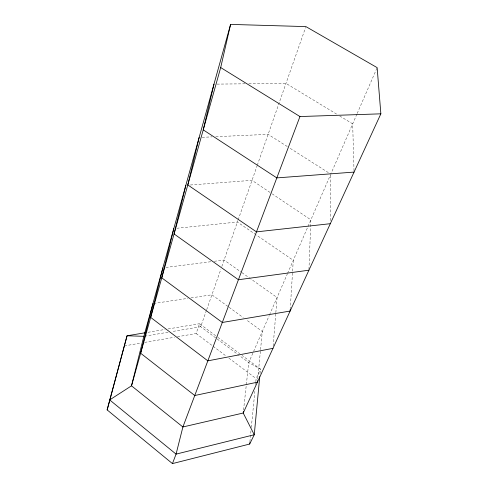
<?xml version="1.0" encoding="UTF-8"?>
<svg xmlns="http://www.w3.org/2000/svg" width="488" height="488" viewBox="0 0 488 488"><rect width="100%" height="100%" fill="white"/><g stroke="black" fill="none" stroke-linecap="round" stroke-linejoin="round"><path stroke-width="0.37" stroke-dasharray="2.44 1.83" d="M330.345 220.643L330.772 174.905M308.953 269.449L310.88 219.844L272.274 193.925M290.22 309.544L293.27 260.311L256.231 234.935M273.152 346.077L275.787 313.442M275.848 312.686L277.08 297.503L250.582 278.77M260.025 373.643L260.452 369.117L242.176 355.496M257.695 379.158L260.47 350.39M260.543 349.628L262.3 331.462L246.318 319.835M249.905 441.774L251.015 430.495M251.314 427.488L254.87 391.382M255.535 384.617L255.755 382.36M255.834 381.61L256.127 378.596L260.452 369.117L248.752 362.578L239.632 355.77M243.549 410.005L248.752 362.578L269.236 315.522M177.473 336.744L196.133 333.524L199.543 323.715L217.203 336.879M206.436 310.405L200.714 326.722L171.526 331.645M206.686 309.691L220.857 269.254M221.851 266.418L237.906 220.6M238.156 219.881L257.054 165.963M257.304 165.243L305.64 27.322M269.535 314.827L287.273 274.085M287.572 273.396L330.48 174.832M356.899 114.137L330.779 174.143L289.225 147.748M357.198 113.448L376.84 68.332M124.471 345.888L140.892 343.058M144.625 342.411L174.484 337.257M144.588 336.189L168.537 332.145M147.974 332.304L165.164 329.437M168.153 328.942L199.543 323.715L200.714 326.722L216.526 338.519M153.689 303.463L188.02 298.351M191.009 297.906L211.902 294.795L228.5 306.867M165.914 267.424L211.243 261.666M214.262 261.281L224.084 260.031L241.34 272.237M176.833 228.262L237.4 222.034L255.608 234.508M190.344 184.995L252.015 180.328L271.639 193.504M202.178 137.317L212.036 136.872M215.824 136.701L268.132 134.346L288.591 147.339M217.014 84.107L245.055 83.814M248.849 83.771L285.992 83.387L336.482 114.033M339.721 115.998L352.671 123.854L354.038 171.331M241.956 272.67L249.966 278.337M229.11 307.318L243.244 317.596M217.813 337.336L239.742 353.678M217.136 338.977L239.022 355.313M196.133 333.524L212.494 345.815M213.103 346.273L226.432 356.289M228.86 358.107L256.127 378.596"/><path stroke-width="0.73" d="M290.22 309.544L290.122 311.057L222.308 322.47L161.766 277.849L173.801 228.573M259.738 376.663L254.26 434.741L249.679 444.031L172.447 463.6L107.14 409.908L127.051 335.787L144.985 332.798M257.548 380.67L257.402 382.183L194.761 395.512L140.642 353.233L152.945 303.579M249.679 444.031L249.832 442.531M243.384 411.506L243.219 413.013L254.26 434.741L176.07 454.121L109.672 399.922L131.504 385.825L220.692 67.558L230.592 24.4L305.891 26.602L377.145 67.637L380.86 113.826L243.219 413.013L182.896 426.976L131.504 385.825L143.838 336.311L230.592 24.4M213.982 84.137L203.234 129.869L276.824 177.9L354.062 172.087M199.147 137.457L187.801 184.934L256.468 231.879L330.315 223.693M185.83 185.336L174.064 233.947L238.418 279.74L308.922 270.2M162.888 267.808L150.676 317.407L207.833 360.852L272.969 348.353M107.14 409.908L127.051 335.787L143.838 336.311M380.86 113.826L299.955 116.553L182.896 426.976L176.07 454.121L172.447 463.6M220.692 67.558L299.955 116.553"/></g></svg>
